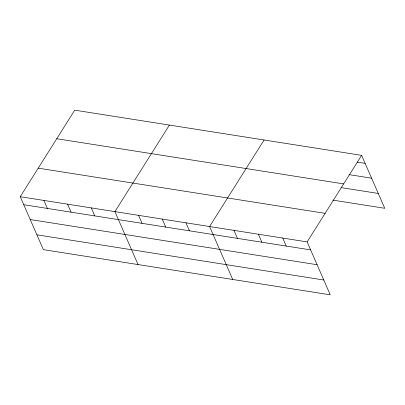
<?xml version="1.0" encoding="UTF-8"?>
<svg xmlns="http://www.w3.org/2000/svg" width="405" height="405" viewBox="0 0 405 405"><rect width="100%" height="100%" fill="white"/><g stroke="black" fill="none" stroke-linecap="round" stroke-linejoin="round"><path stroke-width="0.61" d="M361.625 155.353L307.132 241.901L330.257 294.835L43.376 249.647L20.25 196.714L74.743 110.165L361.625 155.353L384.75 208.286L332.93 200.126M169.411 125.079L114.919 211.628L138.049 264.561M264.085 139.988L209.593 226.537L232.718 279.47M357.195 162.101L365.118 163.352M349.039 174.626L371.598 178.18M56.761 138.728L343.642 183.91M341.086 187.601L378.27 193.458M38.232 168.156L325.114 213.339M20.25 196.714L307.132 241.901M23.743 204.712L310.625 249.9M30.223 219.545L317.105 264.728M36.901 234.819L323.777 280.007M282.746 238.059L286.239 246.058M258.36 234.217L261.858 242.215M233.974 230.379L237.472 238.378M185.925 222.811L189.418 230.809M162.258 219.08L165.751 227.078M138.586 215.354L142.084 223.352M91.252 207.897L94.75 215.895M67.584 204.171L71.083 212.169M43.917 200.445L47.41 208.443"/></g></svg>
